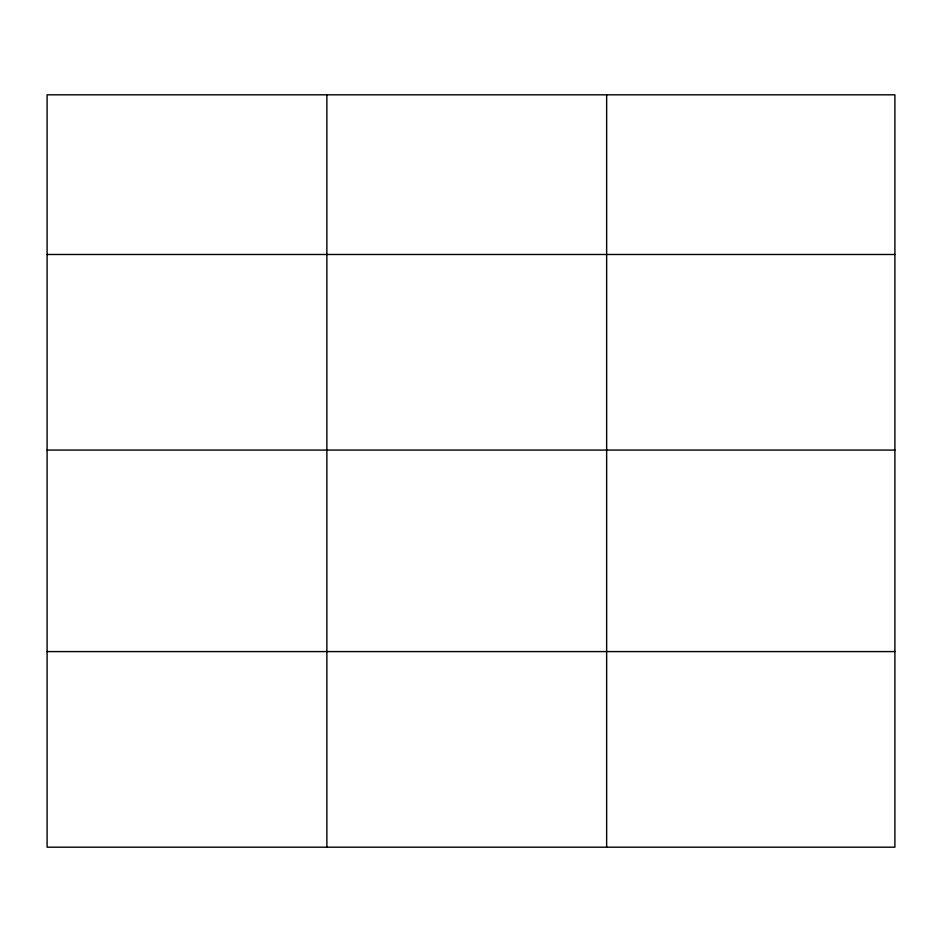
<?xml version="1.0" encoding="UTF-8"?>
<svg xmlns="http://www.w3.org/2000/svg" width="942" height="942" viewBox="0 0 942 942"><rect width="100%" height="100%" fill="white"/><g stroke="black" fill="none" stroke-linecap="round" stroke-linejoin="round"><path stroke-width="1.41" d="M894.9 450.076L894.9 94.812L47.1 94.812L47.1 847.188L894.9 847.188L894.9 450.076L47.1 450.076M47.1 254.481L894.9 254.481M47.1 651.593L894.9 651.593M606.648 94.812L606.648 847.188M326.874 94.812L326.874 847.188"/></g></svg>
